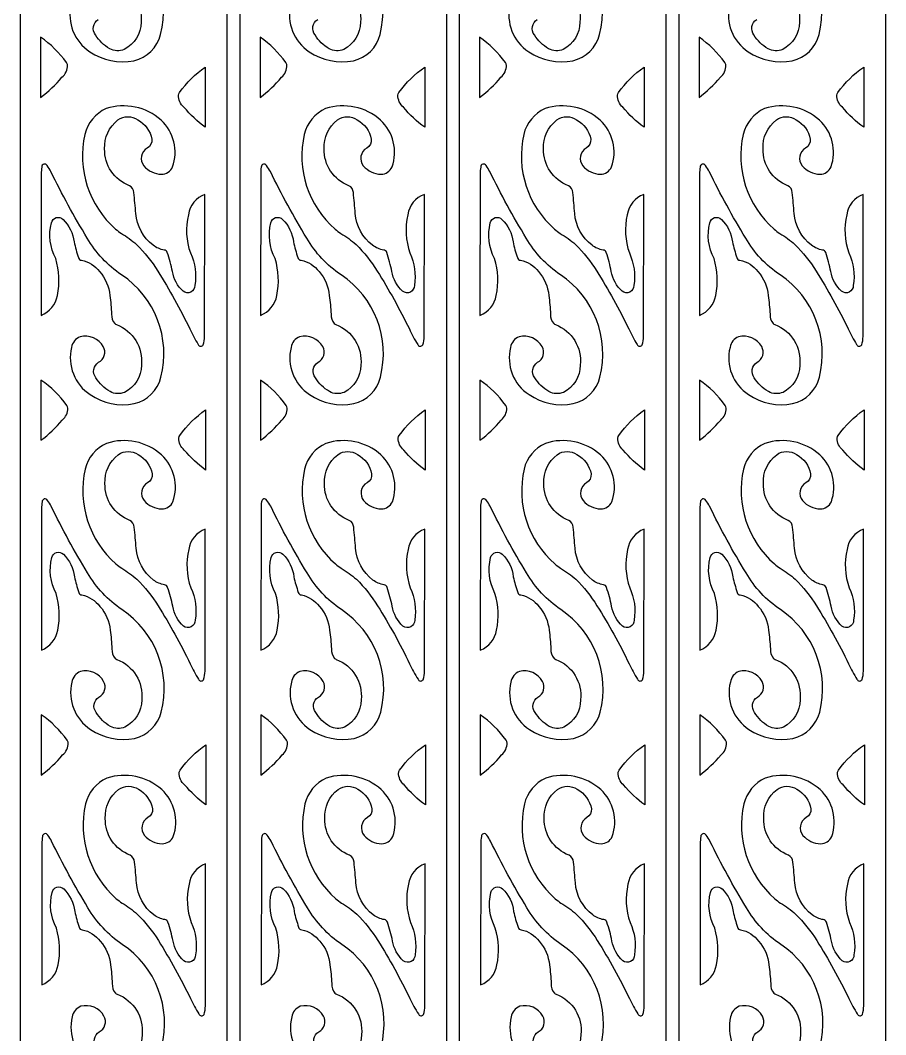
# Model space of a CAD drawing. Header units: millimetres. Extents: x -473 to 1356, y -998 to 3157.
# Drawn here: x -473.5 to -55.5, y 10.2 to 499.9 of the extents above; entities that cross this region are included whole.
import ezdxf

# ---------------------------------------------------------------- set-up
doc = ezdxf.new("R2010")
doc.units = ezdxf.units.MM
doc.layers.add('Default', color=70, linetype='Continuous')

msp = doc.modelspace()

# ---------------------------------------------------------------- linework, layer by layer
at = {"layer": 'Default'}
for points in [[(-473.5, -998), (-373.5, -998), (-373.5, 998), (-473.5, 998)], [(-367.5, -998), (-267.5, -998), (-267.5, 998), (-367.5, 998)], [(-261.5, -998), (-161.5, -998), (-161.5, 998), (-261.5, 998)], [(-155.5, -998), (-55.5, -998), (-55.5, 998), (-155.5, 998)]]:
    msp.add_lwpolyline(points, close=True, dxfattribs=at)
for points in [[(-448.88, 507.5, 0.320078), (-439.9, 484.71, 0.200642), (-418.61, 480.36, 0.28207), (-405.71, 493.06, 0.317808), (-424.73, 542.51, -0.11268)], [(-342.88, 507.5, 0.320078), (-333.9, 484.71, 0.200642), (-312.61, 480.36, 0.28207), (-299.71, 493.06, 0.317808), (-318.73, 542.51, -0.11268)], [(-236.88, 507.5, 0.320078), (-227.9, 484.71, 0.200642), (-206.61, 480.36, 0.28207), (-193.71, 493.06, 0.317808), (-212.73, 542.51, -0.11268)], [(-130.88, 507.5, 0.320078), (-121.9, 484.71, 0.200642), (-100.61, 480.36, 0.28207), (-87.71, 493.06, 0.317808), (-106.73, 542.51, -0.11268)], [(-427.2, 518.47, -0.341915), (-415.18, 498.93, -0.280497), (-423.27, 485.8, -0.229128), (-430.32, 486.15, -0.128022), (-437.14, 492.83, -0.447908), (-435.83, 500.29, 0.425572)], [(-321.2, 518.47, -0.341915), (-309.18, 498.93, -0.280497), (-317.27, 485.8, -0.229128), (-324.32, 486.15, -0.128022), (-331.14, 492.83, -0.447908), (-329.83, 500.29, 0.425572)], [(-215.2, 518.47, -0.341915), (-203.18, 498.93, -0.280497), (-211.27, 485.8, -0.229128), (-218.32, 486.15, -0.128022), (-225.14, 492.83, -0.447908), (-223.83, 500.29, 0.425572)], [(-109.2, 518.47, -0.341915), (-97.18, 498.93, -0.280497), (-105.27, 485.8, -0.229128), (-112.32, 486.15, -0.128022), (-119.14, 492.83, -0.447908), (-117.83, 500.29, 0.425572)], [(-405.22, 4.32, 0.317808), (-424.24, 53.76, -0.11268), (-440.8, 71.49, -0.023318), (-458.4, 103.62, 0.043642), (-460.21, 106.52, 0.776457), (-462.8, 105.82, 0.045129), (-463.05, 102.48), (-463.16, 34.21, 0.264519), (-455.28, 43.85, 0.127135), (-456.07, 61.58, -0.182839), (-458.15, 78.88, -0.592913), (-452.52, 80.53, -0.173801), (-447.2, 69.64, 0.025056), (-445.08, 62.07, 0.347821), (-443.57, 60.83, -0.184511), (-434.87, 55.32, -0.161269), (-429.93, 43.82, -0.022687), (-429.07, 34.81, 0.203133), (-427.51, 30.23, 0.103035), (-426.71, 29.72, -0.341915), (-414.69, 10.18, -0.280497), (-422.78, -2.95, -0.229128)], [(-299.22, 4.32, 0.317808), (-318.24, 53.76, -0.11268), (-334.8, 71.49, -0.023318), (-352.4, 103.62, 0.043642), (-354.21, 106.52, 0.776457), (-356.8, 105.82, 0.045129), (-357.05, 102.48), (-357.16, 34.21, 0.264519), (-349.28, 43.85, 0.127135), (-350.07, 61.58, -0.182839), (-352.15, 78.88, -0.592913), (-346.52, 80.53, -0.173801), (-341.2, 69.64, 0.025056), (-339.08, 62.07, 0.347821), (-337.57, 60.83, -0.184511), (-328.87, 55.32, -0.161269), (-323.93, 43.82, -0.022687), (-323.07, 34.81, 0.203133), (-321.51, 30.23, 0.103035), (-320.71, 29.72, -0.341915), (-308.69, 10.18, -0.280497), (-316.78, -2.95, -0.229128)], [(-193.22, 4.32, 0.317808), (-212.24, 53.76, -0.11268), (-228.8, 71.49, -0.023318), (-246.4, 103.62, 0.043642), (-248.21, 106.52, 0.776457), (-250.8, 105.82, 0.045129), (-251.05, 102.48), (-251.16, 34.21, 0.264519), (-243.28, 43.85, 0.127135), (-244.07, 61.58, -0.182839), (-246.15, 78.88, -0.592913), (-240.52, 80.53, -0.173801), (-235.2, 69.64, 0.025056), (-233.08, 62.07, 0.347821), (-231.57, 60.83, -0.184511), (-222.87, 55.32, -0.161269), (-217.93, 43.82, -0.022687), (-217.07, 34.81, 0.203133), (-215.51, 30.23, 0.103035), (-214.71, 29.72, -0.341915), (-202.69, 10.18, -0.280497), (-210.78, -2.95, -0.229128)], [(-87.22, 4.32, 0.317808), (-106.24, 53.76, -0.11268), (-122.8, 71.49, -0.023318), (-140.4, 103.62, 0.043642), (-142.21, 106.52, 0.776457), (-144.8, 105.82, 0.045129), (-145.05, 102.48), (-145.16, 34.21, 0.264519), (-137.28, 43.85, 0.127135), (-138.07, 61.58, -0.182839), (-140.15, 78.88, -0.592913), (-134.52, 80.53, -0.173801), (-129.2, 69.64, 0.025056), (-127.08, 62.07, 0.347821), (-125.57, 60.83, -0.184511), (-116.87, 55.32, -0.161269), (-111.93, 43.82, -0.022687), (-111.07, 34.81, 0.203133), (-109.51, 30.23, 0.103035), (-108.71, 29.72, -0.341915), (-96.69, 10.18, -0.280497), (-104.78, -2.95, -0.229128)], [(-436.66, 4.08, -0.447908), (-435.34, 11.54, 0.425572), (-433.08, 19.12, 0.33808), (-444.24, 23.86, 0.274435), (-448.39, 18.75, 0.320078), (-439.42, -4.04, 0.200642)], [(-330.66, 4.08, -0.447908), (-329.34, 11.54, 0.425572), (-327.08, 19.12, 0.33808), (-338.24, 23.86, 0.274435), (-342.39, 18.75, 0.320078), (-333.42, -4.04, 0.200642)], [(-224.66, 4.08, -0.447908), (-223.34, 11.54, 0.425572), (-221.08, 19.12, 0.33808), (-232.24, 23.86, 0.274435), (-236.39, 18.75, 0.320078), (-227.42, -4.04, 0.200642)], [(-118.66, 4.08, -0.447908), (-117.34, 11.54, 0.425572), (-115.08, 19.12, 0.33808), (-126.24, 23.86, 0.274435), (-130.39, 18.75, 0.320078), (-121.42, -4.04, 0.200642)]]:
    msp.add_lwpolyline(points, format="xyb", dxfattribs=at)
for points in [[(-451.21, 479.47, 0.086422), (-463.66, 491.73), (-463.66, 462.67, 0.059153), (-453.36, 472.37, 0.225593), (-450.7, 478.19, 0.123179)], [(-345.21, 479.47, 0.086422), (-357.66, 491.73), (-357.66, 462.67, 0.059153), (-347.36, 472.37, 0.225593), (-344.7, 478.19, 0.123179)], [(-239.21, 479.47, 0.086422), (-251.66, 491.73), (-251.66, 462.67, 0.059153), (-241.36, 472.37, 0.225593), (-238.7, 478.19, 0.123179)], [(-133.21, 479.47, 0.086422), (-145.66, 491.73), (-145.66, 462.67, 0.059153), (-135.36, 472.37, 0.225593), (-132.7, 478.19, 0.123179)], [(-396.61, 465.02, -0.086422), (-384.15, 477.28), (-384.15, 448.21, -0.059153), (-394.45, 457.92, -0.225593), (-397.11, 463.74, -0.123179)], [(-290.61, 465.02, -0.086422), (-278.15, 477.28), (-278.15, 448.21, -0.059153), (-288.45, 457.92, -0.225593), (-291.11, 463.74, -0.123179)], [(-184.61, 465.02, -0.086422), (-172.15, 477.28), (-172.15, 448.21, -0.059153), (-182.45, 457.92, -0.225593), (-185.11, 463.74, -0.123179)], [(-78.61, 465.02, -0.086422), (-66.15, 477.28), (-66.15, 448.21, -0.059153), (-76.45, 457.92, -0.225593), (-79.11, 463.74, -0.123179)], [(-387.56, 343.39, 0.607532), (-385.09, 343.15, 0.07766), (-384.45, 347.28), (-384.33, 415.84, 0.277254), (-392.33, 406.01, 0.142966), (-391.31, 387.54, -0.151279), (-389.17, 371.93, -0.633105), (-394.83, 369.05, -0.158849), (-400.04, 378.6, 0.032552), (-402.49, 387.74, 0.334294), (-403.98, 388.93, -0.113342), (-409.36, 391.27, -0.21106), (-417.73, 406.68, 0.007665), (-418.63, 416.73, 0.27104), (-420.76, 420.04, -0.318961), (-432.75, 437.84, -0.248162), (-426.32, 451.78, -0.315785), (-416.78, 451.85, -0.22883), (-409.97, 442.47, -0.306777), (-412.17, 438.21, 0.462418), (-413.81, 429.62, 0.21084), (-405.29, 425.57, 0.289861), (-399.92, 429.07, 0.297574), (-405.48, 451.72, 0.265986), (-432.04, 457.24, 0.230924), (-442.34, 444.82, 0.274729), (-427.44, 399.04, 0.02583), (-424.68, 396.95, -0.050438), (-417.33, 391.63, -0.057018), (-407.11, 378.85, -0.026241), (-391.59, 350.86, 0.03256)], [(-281.56, 343.39, 0.607532), (-279.09, 343.15, 0.07766), (-278.45, 347.28), (-278.33, 415.84, 0.277254), (-286.33, 406.01, 0.142966), (-285.31, 387.54, -0.151279), (-283.17, 371.93, -0.633105), (-288.83, 369.05, -0.158849), (-294.04, 378.6, 0.032552), (-296.49, 387.74, 0.334294), (-297.98, 388.93, -0.113342), (-303.36, 391.27, -0.21106), (-311.73, 406.68, 0.007665), (-312.63, 416.73, 0.27104), (-314.76, 420.04, -0.318961), (-326.75, 437.84, -0.248162), (-320.32, 451.78, -0.315785), (-310.78, 451.85, -0.22883), (-303.97, 442.47, -0.306777), (-306.17, 438.21, 0.462418), (-307.81, 429.62, 0.21084), (-299.29, 425.57, 0.289861), (-293.92, 429.07, 0.297574), (-299.48, 451.72, 0.265986), (-326.04, 457.24, 0.230924), (-336.34, 444.82, 0.274729), (-321.44, 399.04, 0.02583), (-318.68, 396.95, -0.050438), (-311.33, 391.63, -0.057018), (-301.11, 378.85, -0.026241), (-285.59, 350.86, 0.03256)], [(-175.56, 343.39, 0.607532), (-173.09, 343.15, 0.07766), (-172.45, 347.28), (-172.33, 415.84, 0.277254), (-180.33, 406.01, 0.142966), (-179.31, 387.54, -0.151279), (-177.17, 371.93, -0.633105), (-182.83, 369.05, -0.158849), (-188.04, 378.6, 0.032552), (-190.49, 387.74, 0.334294), (-191.98, 388.93, -0.113342), (-197.36, 391.27, -0.21106), (-205.73, 406.68, 0.007665), (-206.63, 416.73, 0.27104), (-208.76, 420.04, -0.318961), (-220.75, 437.84, -0.248162), (-214.32, 451.78, -0.315785), (-204.78, 451.85, -0.22883), (-197.97, 442.47, -0.306777), (-200.17, 438.21, 0.462418), (-201.81, 429.62, 0.21084), (-193.29, 425.57, 0.289861), (-187.92, 429.07, 0.297574), (-193.48, 451.72, 0.265986), (-220.04, 457.24, 0.230924), (-230.34, 444.82, 0.274729), (-215.44, 399.04, 0.02583), (-212.68, 396.95, -0.050438), (-205.33, 391.63, -0.057018), (-195.11, 378.85, -0.026241), (-179.59, 350.86, 0.03256)], [(-69.56, 343.39, 0.607532), (-67.09, 343.15, 0.07766), (-66.45, 347.28), (-66.33, 415.84, 0.277254), (-74.33, 406.01, 0.142966), (-73.31, 387.54, -0.151279), (-71.17, 371.93, -0.633105), (-76.83, 369.05, -0.158849), (-82.04, 378.6, 0.032552), (-84.49, 387.74, 0.334294), (-85.98, 388.93, -0.113342), (-91.36, 391.27, -0.21106), (-99.73, 406.68, 0.007665), (-100.63, 416.73, 0.27104), (-102.76, 420.04, -0.318961), (-114.75, 437.84, -0.248162), (-108.32, 451.78, -0.315785), (-98.78, 451.85, -0.22883), (-91.97, 442.47, -0.306777), (-94.17, 438.21, 0.462418), (-95.81, 429.62, 0.21084), (-87.29, 425.57, 0.289861), (-81.92, 429.07, 0.297574), (-87.48, 451.72, 0.265986), (-114.04, 457.24, 0.230924), (-124.34, 444.82, 0.274729), (-109.44, 399.04, 0.02583), (-106.68, 396.95, -0.050438), (-99.33, 391.63, -0.057018), (-89.11, 378.85, -0.026241), (-73.59, 350.86, 0.03256)], [(-455.6, 367.08, 0.127135), (-456.4, 384.81, -0.182839), (-458.48, 402.1, -0.592913), (-452.85, 403.76, -0.173801), (-447.52, 392.86, 0.025056), (-445.41, 385.3, 0.347821), (-443.9, 384.05, -0.184511), (-435.2, 378.54, -0.161269), (-430.25, 367.05, -0.022687), (-429.39, 358.03, 0.203133), (-427.84, 353.45, 0.103035), (-427.04, 352.95, -0.341915), (-415.02, 333.41, -0.280497), (-423.11, 320.27, -0.229128), (-430.16, 320.62, -0.128022), (-436.98, 327.3, -0.447908), (-435.67, 334.76, 0.425572), (-433.4, 342.34, 0.33808), (-444.56, 347.09, 0.274435), (-448.71, 341.98, 0.320078), (-439.74, 319.18, 0.200642), (-418.45, 314.84, 0.28207), (-405.55, 327.54, 0.317808), (-424.56, 376.98, -0.11268), (-441.13, 394.72, -0.023318), (-458.72, 426.85, 0.043642), (-460.54, 429.75, 0.776457), (-463.13, 429.05, 0.045129), (-463.37, 425.7), (-463.49, 357.44, 0.264519)], [(-349.6, 367.08, 0.127135), (-350.4, 384.81, -0.182839), (-352.48, 402.1, -0.592913), (-346.85, 403.76, -0.173801), (-341.52, 392.86, 0.025056), (-339.41, 385.3, 0.347821), (-337.9, 384.05, -0.184511), (-329.2, 378.54, -0.161269), (-324.25, 367.05, -0.022687), (-323.39, 358.03, 0.203133), (-321.84, 353.45, 0.103035), (-321.04, 352.95, -0.341915), (-309.02, 333.41, -0.280497), (-317.11, 320.27, -0.229128), (-324.16, 320.62, -0.128022), (-330.98, 327.3, -0.447908), (-329.67, 334.76, 0.425572), (-327.4, 342.34, 0.33808), (-338.56, 347.09, 0.274435), (-342.71, 341.98, 0.320078), (-333.74, 319.18, 0.200642), (-312.45, 314.84, 0.28207), (-299.55, 327.54, 0.317808), (-318.56, 376.98, -0.11268), (-335.13, 394.72, -0.023318), (-352.72, 426.85, 0.043642), (-354.54, 429.75, 0.776457), (-357.13, 429.05, 0.045129), (-357.37, 425.7), (-357.49, 357.44, 0.264519)], [(-243.6, 367.08, 0.127135), (-244.4, 384.81, -0.182839), (-246.48, 402.1, -0.592913), (-240.85, 403.76, -0.173801), (-235.52, 392.86, 0.025056), (-233.41, 385.3, 0.347821), (-231.9, 384.05, -0.184511), (-223.2, 378.54, -0.161269), (-218.25, 367.05, -0.022687), (-217.39, 358.03, 0.203133), (-215.84, 353.45, 0.103035), (-215.04, 352.95, -0.341915), (-203.02, 333.41, -0.280497), (-211.11, 320.27, -0.229128), (-218.16, 320.62, -0.128022), (-224.98, 327.3, -0.447908), (-223.67, 334.76, 0.425572), (-221.4, 342.34, 0.33808), (-232.56, 347.09, 0.274435), (-236.71, 341.98, 0.320078), (-227.74, 319.18, 0.200642), (-206.45, 314.84, 0.28207), (-193.55, 327.54, 0.317808), (-212.56, 376.98, -0.11268), (-229.13, 394.72, -0.023318), (-246.72, 426.85, 0.043642), (-248.54, 429.75, 0.776457), (-251.13, 429.05, 0.045129), (-251.37, 425.7), (-251.49, 357.44, 0.264519)], [(-137.6, 367.08, 0.127135), (-138.4, 384.81, -0.182839), (-140.48, 402.1, -0.592913), (-134.85, 403.76, -0.173801), (-129.52, 392.86, 0.025056), (-127.41, 385.3, 0.347821), (-125.9, 384.05, -0.184511), (-117.2, 378.54, -0.161269), (-112.25, 367.05, -0.022687), (-111.39, 358.03, 0.203133), (-109.84, 353.45, 0.103035), (-109.04, 352.95, -0.341915), (-97.02, 333.41, -0.280497), (-105.11, 320.27, -0.229128), (-112.16, 320.62, -0.128022), (-118.98, 327.3, -0.447908), (-117.67, 334.76, 0.425572), (-115.4, 342.34, 0.33808), (-126.56, 347.09, 0.274435), (-130.71, 341.98, 0.320078), (-121.74, 319.18, 0.200642), (-100.45, 314.84, 0.28207), (-87.55, 327.54, 0.317808), (-106.56, 376.98, -0.11268), (-123.13, 394.72, -0.023318), (-140.72, 426.85, 0.043642), (-142.54, 429.75, 0.776457), (-145.13, 429.05, 0.045129), (-145.37, 425.7), (-145.49, 357.44, 0.264519)], [(-451.04, 313.94, 0.086422), (-463.5, 326.21), (-463.5, 297.14, 0.059153), (-453.2, 306.85, 0.225593), (-450.54, 312.67, 0.123179)], [(-345.04, 313.94, 0.086422), (-357.5, 326.21), (-357.5, 297.14, 0.059153), (-347.2, 306.85, 0.225593), (-344.54, 312.67, 0.123179)], [(-239.04, 313.94, 0.086422), (-251.5, 326.21), (-251.5, 297.14, 0.059153), (-241.2, 306.85, 0.225593), (-238.54, 312.67, 0.123179)], [(-133.04, 313.94, 0.086422), (-145.5, 326.21), (-145.5, 297.14, 0.059153), (-135.2, 306.85, 0.225593), (-132.54, 312.67, 0.123179)], [(-396.44, 299.49, -0.086422), (-383.99, 311.76), (-383.99, 282.69, -0.059153), (-394.29, 292.4, -0.225593), (-396.95, 298.22, -0.123179)], [(-290.44, 299.49, -0.086422), (-277.99, 311.76), (-277.99, 282.69, -0.059153), (-288.29, 292.4, -0.225593), (-290.95, 298.22, -0.123179)], [(-184.44, 299.49, -0.086422), (-171.99, 311.76), (-171.99, 282.69, -0.059153), (-182.29, 292.4, -0.225593), (-184.95, 298.22, -0.123179)], [(-78.44, 299.49, -0.086422), (-65.99, 311.76), (-65.99, 282.69, -0.059153), (-76.29, 292.4, -0.225593), (-78.95, 298.22, -0.123179)], [(-387.39, 181.78, 0.607532), (-384.93, 181.54, 0.07766), (-384.28, 185.67), (-384.17, 254.23, 0.277254), (-392.16, 244.39, 0.142966), (-391.15, 225.92, -0.151279), (-389.01, 210.32, -0.633105), (-394.67, 207.44, -0.158849), (-399.88, 216.98, 0.032552), (-402.33, 226.13, 0.334294), (-403.82, 227.32, -0.113342), (-409.2, 229.66, -0.21106), (-417.57, 245.07, 0.007665), (-418.46, 255.12, 0.27104), (-420.59, 258.43, -0.318961), (-432.59, 276.23, -0.248162), (-426.16, 290.17, -0.315785), (-416.62, 290.23, -0.22883), (-409.81, 280.86, -0.306777), (-412.01, 276.6, 0.462418), (-413.65, 268, 0.21084), (-405.13, 263.96, 0.289861), (-399.76, 267.46, 0.297574), (-405.32, 290.11, 0.265986), (-431.87, 295.63, 0.230924), (-442.18, 283.21, 0.274729), (-427.28, 237.42, 0.02583), (-424.52, 235.34, -0.050438), (-417.17, 230.02, -0.057018), (-406.95, 217.24, -0.026241), (-391.43, 189.25, 0.03256)], [(-281.39, 181.78, 0.607532), (-278.93, 181.54, 0.07766), (-278.28, 185.67), (-278.17, 254.23, 0.277254), (-286.16, 244.39, 0.142966), (-285.15, 225.92, -0.151279), (-283.01, 210.32, -0.633105), (-288.67, 207.44, -0.158849), (-293.88, 216.98, 0.032552), (-296.33, 226.13, 0.334294), (-297.82, 227.32, -0.113342), (-303.2, 229.66, -0.21106), (-311.57, 245.07, 0.007665), (-312.46, 255.12, 0.27104), (-314.59, 258.43, -0.318961), (-326.59, 276.23, -0.248162), (-320.16, 290.17, -0.315785), (-310.62, 290.23, -0.22883), (-303.81, 280.86, -0.306777), (-306.01, 276.6, 0.462418), (-307.65, 268, 0.21084), (-299.13, 263.96, 0.289861), (-293.76, 267.46, 0.297574), (-299.32, 290.11, 0.265986), (-325.87, 295.63, 0.230924), (-336.18, 283.21, 0.274729), (-321.28, 237.42, 0.02583), (-318.52, 235.34, -0.050438), (-311.17, 230.02, -0.057018), (-300.95, 217.24, -0.026241), (-285.43, 189.25, 0.03256)], [(-175.39, 181.78, 0.607532), (-172.93, 181.54, 0.07766), (-172.28, 185.67), (-172.17, 254.23, 0.277254), (-180.16, 244.39, 0.142966), (-179.15, 225.92, -0.151279), (-177.01, 210.32, -0.633105), (-182.67, 207.44, -0.158849), (-187.88, 216.98, 0.032552), (-190.33, 226.13, 0.334294), (-191.82, 227.32, -0.113342), (-197.2, 229.66, -0.21106), (-205.57, 245.07, 0.007665), (-206.46, 255.12, 0.27104), (-208.59, 258.43, -0.318961), (-220.59, 276.23, -0.248162), (-214.16, 290.17, -0.315785), (-204.62, 290.23, -0.22883), (-197.81, 280.86, -0.306777), (-200.01, 276.6, 0.462418), (-201.65, 268, 0.21084), (-193.13, 263.96, 0.289861), (-187.76, 267.46, 0.297574), (-193.32, 290.11, 0.265986), (-219.87, 295.63, 0.230924), (-230.18, 283.21, 0.274729), (-215.28, 237.42, 0.02583), (-212.52, 235.34, -0.050438), (-205.17, 230.02, -0.057018), (-194.95, 217.24, -0.026241), (-179.43, 189.25, 0.03256)], [(-69.39, 181.78, 0.607532), (-66.93, 181.54, 0.07766), (-66.28, 185.67), (-66.17, 254.23, 0.277254), (-74.16, 244.39, 0.142966), (-73.15, 225.92, -0.151279), (-71.01, 210.32, -0.633105), (-76.67, 207.44, -0.158849), (-81.88, 216.98, 0.032552), (-84.33, 226.13, 0.334294), (-85.82, 227.32, -0.113342), (-91.2, 229.66, -0.21106), (-99.57, 245.07, 0.007665), (-100.46, 255.12, 0.27104), (-102.59, 258.43, -0.318961), (-114.59, 276.23, -0.248162), (-108.16, 290.17, -0.315785), (-98.62, 290.23, -0.22883), (-91.81, 280.86, -0.306777), (-94.01, 276.6, 0.462418), (-95.65, 268, 0.21084), (-87.13, 263.96, 0.289861), (-81.76, 267.46, 0.297574), (-87.32, 290.11, 0.265986), (-113.87, 295.63, 0.230924), (-124.18, 283.21, 0.274729), (-109.28, 237.42, 0.02583), (-106.52, 235.34, -0.050438), (-99.17, 230.02, -0.057018), (-88.95, 217.24, -0.026241), (-73.43, 189.25, 0.03256)], [(-455.44, 205.47, 0.127135), (-456.23, 223.2, -0.182839), (-458.31, 240.49, -0.592913), (-452.68, 242.14, -0.173801), (-447.36, 231.25, 0.025056), (-445.24, 223.68, 0.347821), (-443.73, 222.44, -0.184511), (-435.03, 216.93, -0.161269), (-430.09, 205.44, -0.022687), (-429.23, 196.42, 0.203133), (-427.67, 191.84, 0.103035), (-426.88, 191.33, -0.341915), (-414.86, 171.8, -0.280497), (-422.94, 158.66, -0.229128), (-429.99, 159.01, -0.128022), (-436.82, 165.69, -0.447908), (-435.5, 173.15, 0.425572), (-433.24, 180.73, 0.33808), (-444.4, 185.48, 0.274435), (-448.55, 180.37, 0.320078), (-439.58, 157.57, 0.200642), (-418.29, 153.23, 0.28207), (-405.39, 165.93, 0.317808), (-424.4, 215.37, -0.11268), (-440.96, 233.1, -0.023318), (-458.56, 265.24, 0.043642), (-460.38, 268.13, 0.776457), (-462.96, 267.43, 0.045129), (-463.21, 264.09), (-463.32, 195.82, 0.264519)], [(-349.44, 205.47, 0.127135), (-350.23, 223.2, -0.182839), (-352.31, 240.49, -0.592913), (-346.68, 242.14, -0.173801), (-341.36, 231.25, 0.025056), (-339.24, 223.68, 0.347821), (-337.73, 222.44, -0.184511), (-329.03, 216.93, -0.161269), (-324.09, 205.44, -0.022687), (-323.23, 196.42, 0.203133), (-321.67, 191.84, 0.103035), (-320.88, 191.33, -0.341915), (-308.86, 171.8, -0.280497), (-316.94, 158.66, -0.229128), (-323.99, 159.01, -0.128022), (-330.82, 165.69, -0.447908), (-329.5, 173.15, 0.425572), (-327.24, 180.73, 0.33808), (-338.4, 185.48, 0.274435), (-342.55, 180.37, 0.320078), (-333.58, 157.57, 0.200642), (-312.29, 153.23, 0.28207), (-299.39, 165.93, 0.317808), (-318.4, 215.37, -0.11268), (-334.96, 233.1, -0.023318), (-352.56, 265.24, 0.043642), (-354.38, 268.13, 0.776457), (-356.96, 267.43, 0.045129), (-357.21, 264.09), (-357.32, 195.82, 0.264519)], [(-243.44, 205.47, 0.127135), (-244.23, 223.2, -0.182839), (-246.31, 240.49, -0.592913), (-240.68, 242.14, -0.173801), (-235.36, 231.25, 0.025056), (-233.24, 223.68, 0.347821), (-231.73, 222.44, -0.184511), (-223.03, 216.93, -0.161269), (-218.09, 205.44, -0.022687), (-217.23, 196.42, 0.203133), (-215.67, 191.84, 0.103035), (-214.88, 191.33, -0.341915), (-202.86, 171.8, -0.280497), (-210.94, 158.66, -0.229128), (-217.99, 159.01, -0.128022), (-224.82, 165.69, -0.447908), (-223.5, 173.15, 0.425572), (-221.24, 180.73, 0.33808), (-232.4, 185.48, 0.274435), (-236.55, 180.37, 0.320078), (-227.58, 157.57, 0.200642), (-206.29, 153.23, 0.28207), (-193.39, 165.93, 0.317808), (-212.4, 215.37, -0.11268), (-228.96, 233.1, -0.023318), (-246.56, 265.24, 0.043642), (-248.38, 268.13, 0.776457), (-250.96, 267.43, 0.045129), (-251.21, 264.09), (-251.32, 195.82, 0.264519)], [(-137.44, 205.47, 0.127135), (-138.23, 223.2, -0.182839), (-140.31, 240.49, -0.592913), (-134.68, 242.14, -0.173801), (-129.36, 231.25, 0.025056), (-127.24, 223.68, 0.347821), (-125.73, 222.44, -0.184511), (-117.03, 216.93, -0.161269), (-112.09, 205.44, -0.022687), (-111.23, 196.42, 0.203133), (-109.67, 191.84, 0.103035), (-108.88, 191.33, -0.341915), (-96.86, 171.8, -0.280497), (-104.94, 158.66, -0.229128), (-111.99, 159.01, -0.128022), (-118.82, 165.69, -0.447908), (-117.5, 173.15, 0.425572), (-115.24, 180.73, 0.33808), (-126.4, 185.48, 0.274435), (-130.55, 180.37, 0.320078), (-121.58, 157.57, 0.200642), (-100.29, 153.23, 0.28207), (-87.39, 165.93, 0.317808), (-106.4, 215.37, -0.11268), (-122.96, 233.1, -0.023318), (-140.56, 265.24, 0.043642), (-142.38, 268.13, 0.776457), (-144.96, 267.43, 0.045129), (-145.21, 264.09), (-145.32, 195.82, 0.264519)], [(-450.88, 152.33, 0.086422), (-463.34, 164.59), (-463.34, 135.53, 0.059153), (-453.04, 145.23, 0.225593), (-450.37, 151.05, 0.123179)], [(-344.88, 152.33, 0.086422), (-357.34, 164.59), (-357.34, 135.53, 0.059153), (-347.04, 145.23, 0.225593), (-344.37, 151.05, 0.123179)], [(-238.88, 152.33, 0.086422), (-251.34, 164.59), (-251.34, 135.53, 0.059153), (-241.04, 145.23, 0.225593), (-238.37, 151.05, 0.123179)], [(-132.88, 152.33, 0.086422), (-145.34, 164.59), (-145.34, 135.53, 0.059153), (-135.04, 145.23, 0.225593), (-132.37, 151.05, 0.123179)], [(-396.28, 137.88, -0.086422), (-383.82, 150.14), (-383.82, 121.08, -0.059153), (-394.12, 130.78, -0.225593), (-396.79, 136.6, -0.123179)], [(-290.28, 137.88, -0.086422), (-277.82, 150.14), (-277.82, 121.08, -0.059153), (-288.12, 130.78, -0.225593), (-290.79, 136.6, -0.123179)], [(-184.28, 137.88, -0.086422), (-171.82, 150.14), (-171.82, 121.08, -0.059153), (-182.12, 130.78, -0.225593), (-184.79, 136.6, -0.123179)], [(-78.28, 137.88, -0.086422), (-65.82, 150.14), (-65.82, 121.08, -0.059153), (-76.12, 130.78, -0.225593), (-78.79, 136.6, -0.123179)], [(-387.23, 20.17, 0.607532), (-384.76, 19.93, 0.07766), (-384.12, 24.05), (-384.01, 92.62, 0.277254), (-392, 82.78, 0.142966), (-390.98, 64.31, -0.151279), (-388.85, 48.71, -0.633105), (-394.51, 45.82, -0.158849), (-399.72, 55.37, 0.032552), (-402.17, 64.51, 0.334294), (-403.66, 65.7, -0.113342), (-409.03, 68.04, -0.21106), (-417.4, 83.46, 0.007665), (-418.3, 93.51, 0.27104), (-420.43, 96.81, -0.318961), (-432.43, 114.61, -0.248162), (-426, 128.56, -0.315785), (-416.46, 128.62, -0.22883), (-409.65, 119.25, -0.306777), (-411.85, 114.99, 0.462418), (-413.48, 106.39, 0.21084), (-404.97, 102.35, 0.289861), (-399.59, 105.84, 0.297574), (-405.16, 128.5, 0.265986), (-431.71, 134.02, 0.230924), (-442.02, 121.59, 0.274729), (-427.12, 75.81, 0.02583), (-424.36, 73.73, -0.050438), (-417.01, 68.41, -0.057018), (-406.79, 55.62, -0.026241), (-391.27, 27.63, 0.03256)], [(-281.23, 20.17, 0.607532), (-278.76, 19.93, 0.07766), (-278.12, 24.05), (-278.01, 92.62, 0.277254), (-286, 82.78, 0.142966), (-284.98, 64.31, -0.151279), (-282.85, 48.71, -0.633105), (-288.51, 45.82, -0.158849), (-293.72, 55.37, 0.032552), (-296.17, 64.51, 0.334294), (-297.66, 65.7, -0.113342), (-303.03, 68.04, -0.21106), (-311.4, 83.46, 0.007665), (-312.3, 93.51, 0.27104), (-314.43, 96.81, -0.318961), (-326.43, 114.61, -0.248162), (-320, 128.56, -0.315785), (-310.46, 128.62, -0.22883), (-303.65, 119.25, -0.306777), (-305.85, 114.99, 0.462418), (-307.48, 106.39, 0.21084), (-298.97, 102.35, 0.289861), (-293.59, 105.84, 0.297574), (-299.16, 128.5, 0.265986), (-325.71, 134.02, 0.230924), (-336.02, 121.59, 0.274729), (-321.12, 75.81, 0.02583), (-318.36, 73.73, -0.050438), (-311.01, 68.41, -0.057018), (-300.79, 55.62, -0.026241), (-285.27, 27.63, 0.03256)], [(-175.23, 20.17, 0.607532), (-172.76, 19.93, 0.07766), (-172.12, 24.05), (-172.01, 92.62, 0.277254), (-180, 82.78, 0.142966), (-178.98, 64.31, -0.151279), (-176.85, 48.71, -0.633105), (-182.51, 45.82, -0.158849), (-187.72, 55.37, 0.032552), (-190.17, 64.51, 0.334294), (-191.66, 65.7, -0.113342), (-197.03, 68.04, -0.21106), (-205.4, 83.46, 0.007665), (-206.3, 93.51, 0.27104), (-208.43, 96.81, -0.318961), (-220.43, 114.61, -0.248162), (-214, 128.56, -0.315785), (-204.46, 128.62, -0.22883), (-197.65, 119.25, -0.306777), (-199.85, 114.99, 0.462418), (-201.48, 106.39, 0.21084), (-192.97, 102.35, 0.289861), (-187.59, 105.84, 0.297574), (-193.16, 128.5, 0.265986), (-219.71, 134.02, 0.230924), (-230.02, 121.59, 0.274729), (-215.12, 75.81, 0.02583), (-212.36, 73.73, -0.050438), (-205.01, 68.41, -0.057018), (-194.79, 55.62, -0.026241), (-179.27, 27.63, 0.03256)], [(-69.23, 20.17, 0.607532), (-66.76, 19.93, 0.07766), (-66.12, 24.05), (-66.01, 92.62, 0.277254), (-74, 82.78, 0.142966), (-72.98, 64.31, -0.151279), (-70.85, 48.71, -0.633105), (-76.51, 45.82, -0.158849), (-81.72, 55.37, 0.032552), (-84.17, 64.51, 0.334294), (-85.66, 65.7, -0.113342), (-91.03, 68.04, -0.21106), (-99.4, 83.46, 0.007665), (-100.3, 93.51, 0.27104), (-102.43, 96.81, -0.318961), (-114.43, 114.61, -0.248162), (-108, 128.56, -0.315785), (-98.46, 128.62, -0.22883), (-91.65, 119.25, -0.306777), (-93.85, 114.99, 0.462418), (-95.48, 106.39, 0.21084), (-86.97, 102.35, 0.289861), (-81.59, 105.84, 0.297574), (-87.16, 128.5, 0.265986), (-113.71, 134.02, 0.230924), (-124.02, 121.59, 0.274729), (-109.12, 75.81, 0.02583), (-106.36, 73.73, -0.050438), (-99.01, 68.41, -0.057018), (-88.79, 55.62, -0.026241), (-73.27, 27.63, 0.03256)]]:
    msp.add_lwpolyline(points, format="xyb", close=True, dxfattribs=at)

doc.saveas('drawing.dxf')
